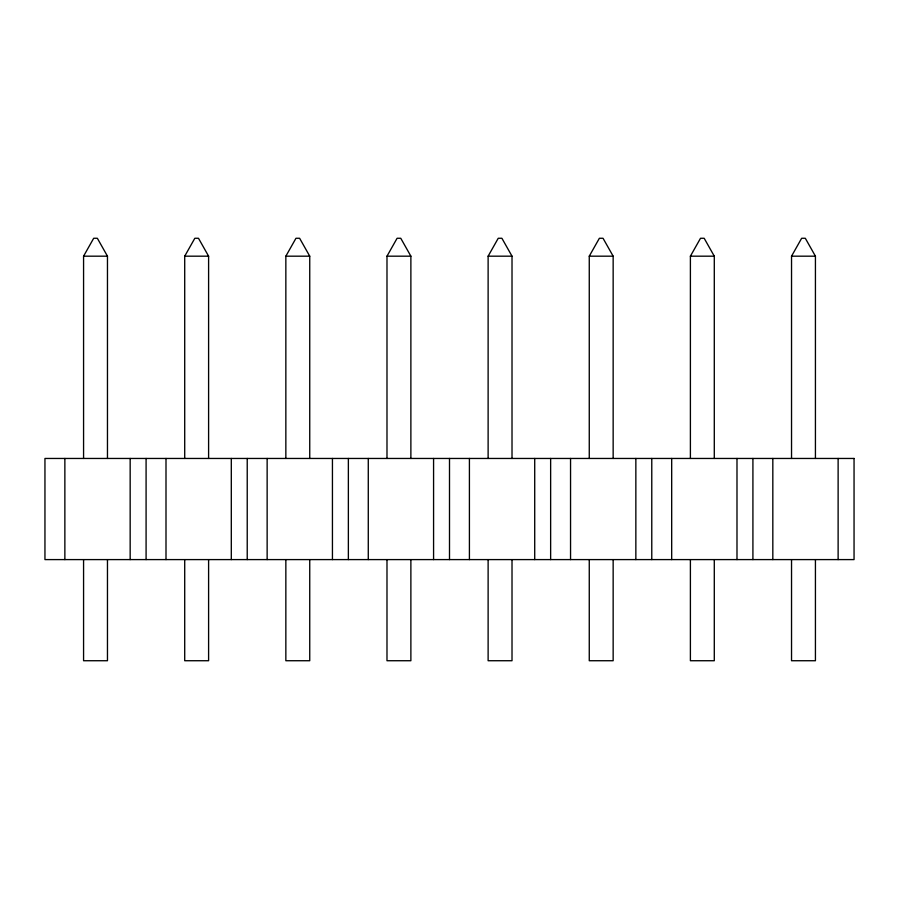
<?xml version="1.0" encoding="UTF-8"?>
<svg xmlns="http://www.w3.org/2000/svg" width="899" height="899" viewBox="0 0 899 899"><rect width="100%" height="100%" fill="white"/><g stroke="black" fill="none" stroke-linecap="round" stroke-linejoin="round"><path stroke-width="1.35" d="M83.573 458.456L83.573 256.181L93.687 238.269L97.35 238.269L107.464 256.181L107.464 458.456M184.711 458.456L184.711 256.181L194.825 238.269L198.488 238.269L208.602 256.181L208.602 458.456M285.848 458.456L285.848 256.181L295.962 238.269L299.625 238.269L309.739 256.181L309.739 458.456M386.986 458.456L386.986 256.181L397.1 238.269L400.763 238.269L410.877 256.181L410.877 458.456M488.123 458.456L488.123 256.181L498.237 238.269L501.9 238.269L512.014 256.181L512.014 458.456M589.261 458.456L589.261 256.181L599.375 238.269L603.038 238.269L613.152 256.181L613.152 458.456M690.398 458.456L690.398 256.181L700.512 238.269L704.175 238.269L714.289 256.181L714.289 458.456M791.536 458.456L791.536 256.181L801.65 238.269L805.313 238.269L815.427 256.181L815.427 458.456M83.573 256.181L107.464 256.181M184.711 256.181L208.602 256.181M285.848 256.181L309.739 256.181M386.986 256.181L410.877 256.181M488.123 256.181L512.014 256.181M589.261 256.181L613.152 256.181M690.398 256.181L714.289 256.181M791.536 256.181L815.427 256.181M838.126 458.456L838.126 559.594M815.427 559.594L815.427 660.731L791.536 660.731L791.536 559.594M772.825 458.456L772.825 559.594M752.913 458.456L752.913 559.594M736.989 458.456L736.989 559.594M714.289 559.594L714.289 660.731L690.398 660.731L690.398 559.594M671.688 458.456L671.688 559.594M651.775 458.456L651.775 559.594M635.851 458.456L635.851 559.594M613.152 559.594L613.152 660.731L589.261 660.731L589.261 559.594M570.55 458.456L570.55 559.594M550.638 458.456L550.638 559.594M534.714 458.456L534.714 559.594M512.014 559.594L512.014 660.731L488.123 660.731L488.123 559.594M469.413 458.456L469.413 559.594M449.5 458.456L449.5 559.594M433.576 458.456L433.576 559.594M410.877 559.594L410.877 660.731L386.986 660.731L386.986 559.594M368.275 458.456L368.275 559.594M348.363 458.456L348.363 559.594M332.439 458.456L332.439 559.594M309.739 559.594L309.739 660.731L285.848 660.731L285.848 559.594M267.138 458.456L267.138 559.594M247.225 458.456L247.225 559.594M231.301 458.456L231.301 559.594M208.602 559.594L208.602 660.731L184.711 660.731L184.711 559.594M166 458.456L166 559.594M146.088 458.456L146.088 559.594M130.164 458.456L130.164 559.594M107.464 559.594L107.464 660.731L83.573 660.731L83.573 559.594M64.863 458.456L64.863 559.594M854.05 458.456L44.95 458.456L44.95 559.594L854.05 559.594L854.05 458.456"/></g></svg>
